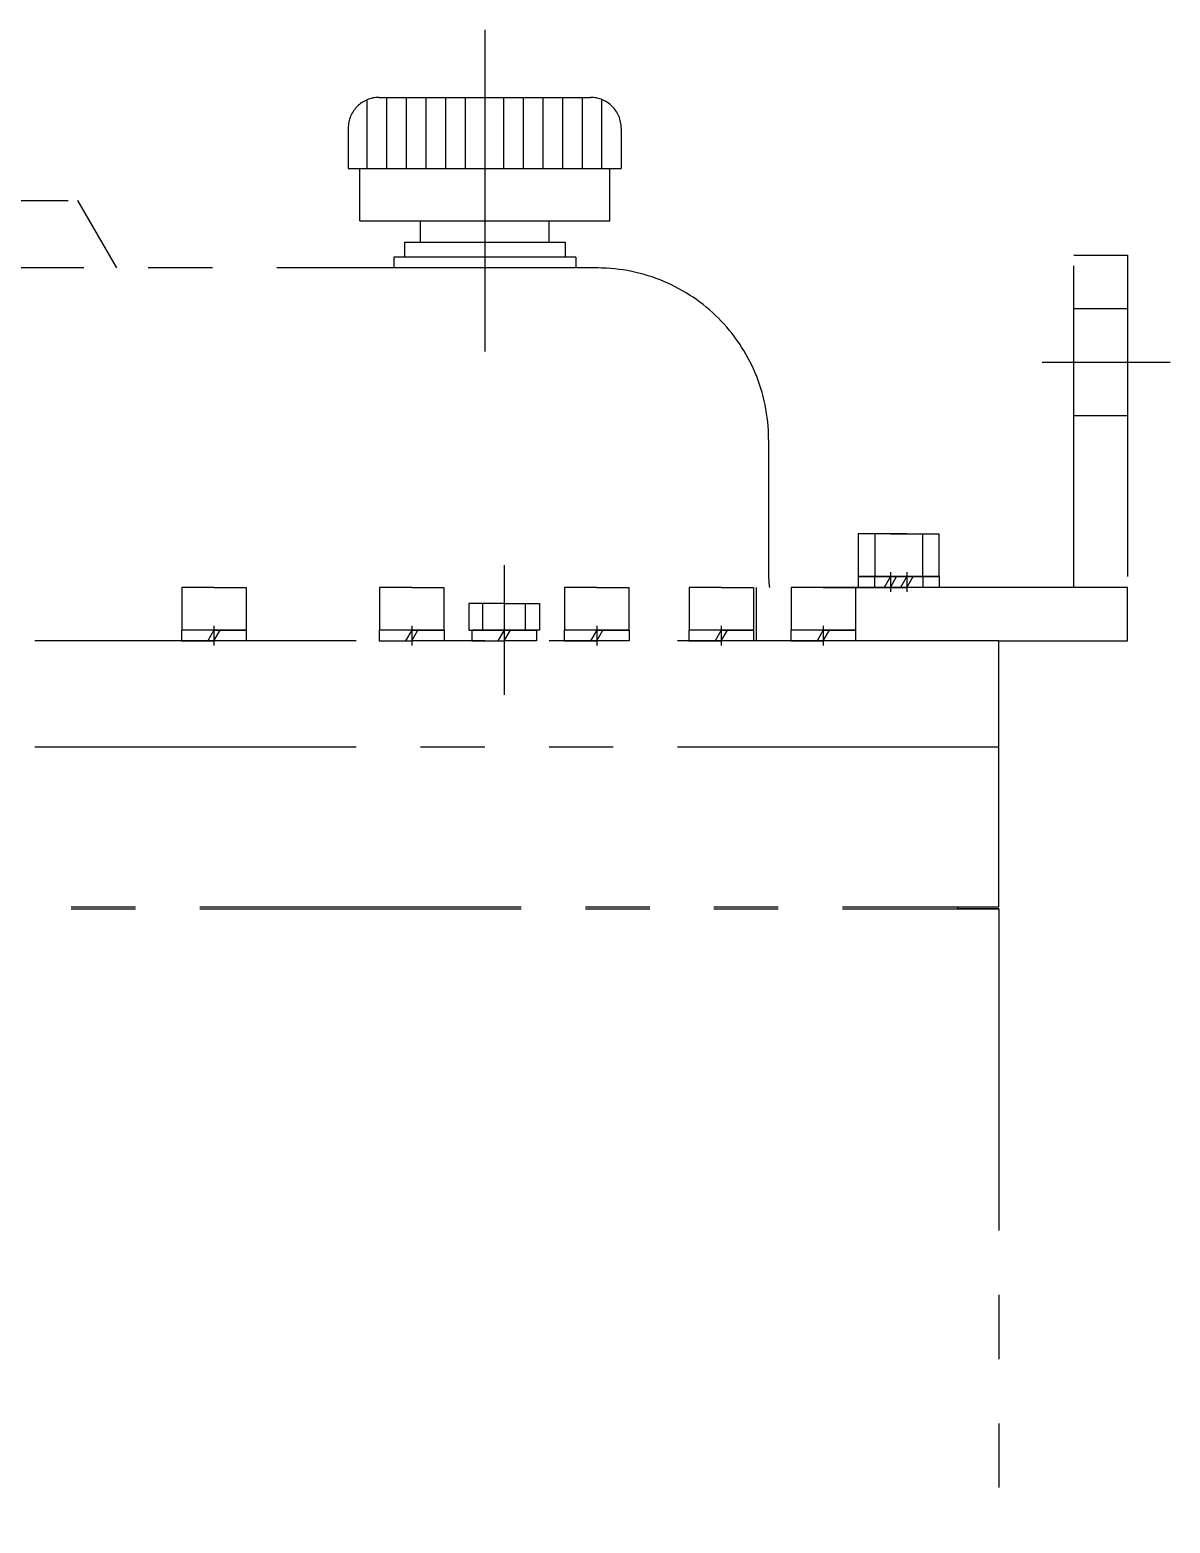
# Model space of a CAD drawing. Header units: millimetres. Extents: x -196 to 4844, y -195 to 3369.
# Drawn here: x 1798 to 2330, y 397 to 1093 of the extents above; entities that cross this region are included whole.
import ezdxf

# ---------------------------------------------------------------- set-up
doc = ezdxf.new("R2010")
doc.units = ezdxf.units.MM
doc.header["$LTSCALE"] = 120
doc.linetypes.add('K', pattern=[2.5, 1.25, -0.25, 0.25, -0.25, 0.25, -0.25])
doc.layers.add('07', color=6, linetype='K')

msp = doc.modelspace()

# ---------------------------------------------------------------- linework, layer by layer
at = {"layer": '07', "color": 6, "linetype": 'K'}
for p, q in [((2010.4647, 1093.3286), (2010.4647, 928.1713)), ((1955.4988, 1060.6863), (1955.4988, 1028.7193)), ((1961.1447, 1061.8393), (2059.7847, 1061.8393)), ((1964.6598, 1061.8393), (1964.6598, 1028.7193)), ((1973.8208, 1061.8393), (1973.8208, 1028.7193)), ((1982.9818, 1061.8393), (1982.9818, 1028.7193)), ((1992.1428, 1061.8393), (1992.1428, 1028.7193)), ((2001.3037, 1061.8393), (2001.3037, 1028.7193)), ((2019.2188, 1061.8393), (2019.2188, 1028.7193)), ((2028.3798, 1061.8393), (2028.3798, 1028.7193)), ((2037.5408, 1061.8393), (2037.5408, 1028.7193)), ((2046.7018, 1061.8393), (2046.7018, 1028.7193)), ((2055.8628, 1061.8393), (2055.8628, 1028.7193)), ((2065.0237, 1060.8525), (2065.0237, 1028.7193)), ((1946.7447, 1047.4393), (1946.7447, 1028.7193)), ((2074.1847, 1047.4393), (2074.1847, 1028.7193)), ((1946.7447, 1028.7193), (2074.1847, 1028.7193)), ((1952.1447, 1004.2393), (1952.1447, 1028.7193)), ((2068.7847, 1004.2393), (2068.7847, 1028.7193)), ((1306.0433, 1013.7393), (1820.4647, 1013.7393)), ((1820.4647, 1013.7393), (1838.6513, 982.2393)), ((1820.4647, 1013.7393), (1820.4647, 1013.7393)), ((1952.1447, 1004.2393), (2068.7847, 1004.2393)), ((1980.4647, 994.2393), (1980.4647, 1004.2393)), ((2040.4647, 994.2393), (2040.4647, 1004.2393)), ((1972.9647, 994.2393), (2047.9647, 994.2393)), ((1972.9647, 994.2393), (1972.9647, 987.2393)), ((2047.9647, 994.2393), (2047.9647, 987.2393)), ((1967.9647, 987.2393), (1967.9647, 982.2393)), ((2052.9647, 987.2393), (1967.9647, 987.2393)), ((2047.9647, 987.2393), (1972.9647, 987.2393)), ((2052.9647, 987.2393), (2052.9647, 982.2393)), ((2285.4647, 988.2393), (2310.4647, 988.2393)), ((2285.4647, 833.2393), (2285.4647, 988.0179)), ((2310.4647, 988.2393), (2310.4647, 833.2393)), ((2063.3647, 982.2393), (1577.4647, 982.2393)), ((2310.4647, 963.2393), (2285.4647, 963.2393)), ((2270.5761, 938.2393), (2330.3717, 938.2393)), ((2310.4647, 913.2393), (2285.4647, 913.2393)), ((2142.9647, 902.2393), (2142.9647, 838.2393)), ((2199.8222, 858.2393), (2184.8222, 858.2393)), ((2184.8222, 858.2393), (2184.8222, 838.2393)), ((2207.4647, 858.2393), (2192.4647, 858.2393)), ((2192.4647, 858.2393), (2192.4647, 838.2393)), ((2199.8222, 858.2393), (2214.8222, 858.2393)), ((2207.4647, 858.2393), (2222.4647, 858.2393)), ((2214.8222, 858.2393), (2214.8222, 838.2393)), ((2222.4647, 858.2393), (2222.4647, 838.2393)), ((2019.5364, 843.6286), (2019.5364, 783.0489)), ((2184.7222, 838.2393), (2184.7222, 833.2393)), ((2199.8222, 838.2393), (2184.7222, 838.2393)), ((2184.8222, 838.2393), (2199.8222, 838.2393)), ((2192.3647, 838.2393), (2192.3647, 833.2393)), ((2207.4647, 838.2393), (2192.3647, 838.2393)), ((2192.4647, 838.2393), (2207.4647, 838.2393)), ((2199.8222, 838.2393), (2196.9354, 833.2393)), ((2199.8222, 840.336), (2199.8222, 831.1436)), ((2214.8222, 838.2393), (2199.8222, 838.2393)), ((2199.8222, 833.2393), (2202.7089, 838.2393)), ((2199.8222, 838.2393), (2214.9222, 838.2393)), ((2207.4647, 838.2393), (2204.578, 833.2393)), ((2207.4647, 840.336), (2207.4647, 831.1436)), ((2222.4647, 838.2393), (2207.4647, 838.2393)), ((2207.4647, 833.2393), (2210.3515, 838.2393)), ((2207.4647, 838.2393), (2222.5647, 838.2393)), ((2214.9222, 838.2393), (2214.9222, 833.2393)), ((2222.5647, 838.2393), (2222.5647, 833.2393)), ((1869.0547, 833.2393), (1869.0547, 813.2393)), ((1884.0547, 833.2393), (1869.0547, 833.2393)), ((1884.0547, 833.2393), (1899.0547, 833.2393)), ((1899.0547, 833.2393), (1899.0547, 813.2393)), ((1961.3605, 833.2393), (1961.3605, 813.2393)), ((1976.3605, 833.2393), (1961.3605, 833.2393)), ((1976.3605, 833.2393), (1991.3605, 833.2393)), ((1991.3605, 833.2393), (1991.3605, 813.2393)), ((2047.7124, 833.2393), (2047.7124, 813.2393)), ((2062.7124, 833.2393), (2047.7124, 833.2393)), ((2062.7124, 833.2393), (2077.7124, 833.2393)), ((2077.7124, 833.2393), (2077.7124, 813.2393)), ((2105.8737, 833.2393), (2105.8737, 813.2393)), ((2120.8737, 833.2393), (2105.8737, 833.2393)), ((2120.8737, 833.2393), (2135.8737, 833.2393)), ((2135.8737, 833.2393), (2135.8737, 813.2393)), ((2310.4647, 833.2393), (2137.3313, 833.2393)), ((2137.3313, 808.2393), (2137.3313, 833.2393)), ((2153.4882, 833.2393), (2153.4882, 813.2393)), ((2168.4882, 833.2393), (2153.4882, 833.2393)), ((2168.4882, 833.2393), (2183.4882, 833.2393)), ((2183.0572, 833.2393), (2199.8222, 833.2393)), ((2183.4882, 833.2393), (2183.4882, 813.2393)), ((2184.7222, 833.2393), (2199.8222, 833.2393)), ((2190.6997, 833.2393), (2207.4647, 833.2393)), ((2192.3647, 833.2393), (2207.4647, 833.2393)), ((2216.5872, 833.2393), (2199.8222, 833.2393)), ((2214.9222, 833.2393), (2199.8222, 833.2393)), ((2224.2297, 833.2393), (2207.4647, 833.2393)), ((2222.5647, 833.2393), (2207.4647, 833.2393)), ((2310.4647, 808.2393), (2310.4647, 833.2393)), ((2003.0614, 825.7393), (2003.0614, 813.2393)), ((2019.5364, 825.7393), (2003.0614, 825.7393)), ((2009.5364, 813.2393), (2009.5364, 825.7393)), ((2019.5364, 825.7393), (2036.0114, 825.7393)), ((2029.5364, 813.2393), (2029.5364, 825.7393)), ((2036.0114, 825.7393), (2036.0114, 813.2393)), ((1884.0547, 815.336), (1884.0547, 806.1436)), ((1976.3605, 815.336), (1976.3605, 806.1436)), ((2019.5364, 815.336), (2019.5364, 806.1436)), ((2062.7124, 815.336), (2062.7124, 806.1436)), ((2120.8737, 815.336), (2120.8737, 806.1436)), ((2168.4882, 815.336), (2168.4882, 806.1436)), ((2250.4647, 808.2393), (1577.4647, 808.2393)), ((1868.9547, 813.2393), (1868.9547, 808.2393)), ((1884.0547, 813.2393), (1868.9547, 813.2393)), ((1868.9547, 808.2393), (1884.0547, 808.2393)), ((1884.0547, 813.2393), (1881.1679, 808.2393)), ((1899.0547, 813.2393), (1884.0547, 813.2393)), ((1884.0547, 808.2393), (1886.9414, 813.2393)), ((1884.0547, 813.2393), (1899.1547, 813.2393)), ((1899.1547, 808.2393), (1884.0547, 808.2393)), ((1899.1547, 813.2393), (1899.1547, 808.2393)), ((1961.2605, 813.2393), (1961.2605, 808.2393)), ((1976.3605, 813.2393), (1961.2605, 813.2393)), ((1961.2605, 808.2393), (1976.3605, 808.2393)), ((1976.3605, 813.2393), (1973.4738, 808.2393)), ((1991.3605, 813.2393), (1976.3605, 813.2393)), ((1976.3605, 808.2393), (1979.2473, 813.2393)), ((1976.3605, 813.2393), (1991.4605, 813.2393)), ((1991.4605, 808.2393), (1976.3605, 808.2393)), ((1991.4605, 813.2393), (1991.4605, 808.2393)), ((2003.0614, 813.2393), (2019.5364, 813.2393)), ((2004.4364, 813.2393), (2004.4364, 808.2393)), ((2019.5364, 813.2393), (2004.4364, 813.2393)), ((2004.4364, 808.2393), (2019.5364, 808.2393)), ((2019.5364, 813.2393), (2016.6497, 808.2393)), ((2034.5364, 813.2393), (2019.5364, 813.2393)), ((2036.0114, 813.2393), (2019.5364, 813.2393)), ((2019.5364, 808.2393), (2022.4232, 813.2393)), ((2019.5364, 813.2393), (2034.6364, 813.2393)), ((2034.6364, 808.2393), (2019.5364, 808.2393)), ((2034.6364, 813.2393), (2034.6364, 808.2393)), ((2047.6124, 813.2393), (2047.6124, 808.2393)), ((2062.7124, 813.2393), (2047.6124, 813.2393)), ((2047.6124, 808.2393), (2062.7124, 808.2393)), ((2062.7124, 813.2393), (2059.8256, 808.2393)), ((2077.7124, 813.2393), (2062.7124, 813.2393)), ((2062.7124, 808.2393), (2065.5991, 813.2393)), ((2062.7124, 813.2393), (2077.8124, 813.2393)), ((2077.8124, 808.2393), (2062.7124, 808.2393)), ((2077.8124, 813.2393), (2077.8124, 808.2393)), ((2105.7737, 813.2393), (2105.7737, 808.2393)), ((2120.8737, 813.2393), (2105.7737, 813.2393)), ((2105.7737, 808.2393), (2120.8737, 808.2393)), ((2120.8737, 813.2393), (2117.9869, 808.2393)), ((2135.8737, 813.2393), (2120.8737, 813.2393)), ((2120.8737, 808.2393), (2123.7604, 813.2393)), ((2120.8737, 813.2393), (2135.9737, 813.2393)), ((2135.9737, 808.2393), (2120.8737, 808.2393)), ((2135.9737, 813.2393), (2135.9737, 808.2393)), ((2153.3882, 813.2393), (2153.3882, 808.2393)), ((2168.4882, 813.2393), (2153.3882, 813.2393)), ((2153.3882, 808.2393), (2168.4882, 808.2393)), ((2168.4882, 813.2393), (2165.6015, 808.2393)), ((2183.4882, 813.2393), (2168.4882, 813.2393)), ((2168.4882, 808.2393), (2171.375, 813.2393)), ((2168.4882, 813.2393), (2183.5882, 813.2393)), ((2183.5882, 808.2393), (2168.4882, 808.2393)), ((2183.5882, 813.2393), (2183.5882, 808.2393)), ((2250.4647, 684.2393), (2250.4647, 808.2393)), ((2250.4647, 808.2393), (2310.4647, 808.2393)), ((2250.4647, 758.7393), (1577.4647, 758.7393)), ((1577.4647, 684.2393), (2250.4647, 684.2393)), ((1577.4647, 683.2393), (2250.4647, 683.2393)), ((2231.0897, 684.2393), (2231.0897, 683.2393)), ((2231.0897, 684.2393), (2231.0897, 683.2393)), ((2250.4647, 683.2393), (2231.0897, 683.2393)), ((2250.4647, 683.2393), (2250.4647, 333.2393)), ((2250.4647, 683.2393), (2250.4647, 333.2393))]:
    msp.add_line(p, q, dxfattribs=at)
for centre, radius, start, end in [((1961.1447, 1047.4393), 14.4, 90, 180), ((2059.7847, 1047.4393), 14.4, 0, 90), ((2062.9647, 902.2393), 80, 0, 90), ((2172.9647, 838.2393), 30, 180, 189.5940682)]:
    msp.add_arc(centre, radius, start, end, dxfattribs=at)

doc.saveas('drawing.dxf')
